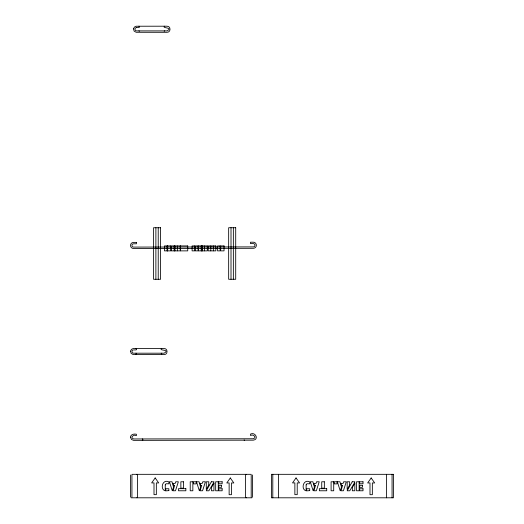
<?xml version="1.0" encoding="UTF-8"?>
<svg xmlns="http://www.w3.org/2000/svg" width="524" height="524" viewBox="0 0 524 524"><rect width="100%" height="100%" fill="white"/><g stroke="black" fill="none" stroke-linecap="round" stroke-linejoin="round"><path stroke-width="0.79" d="M139.508 27.255L139.508 26.554L138.899 26.2M142.882 439.931L142.273 440.343M164.169 31.171L164.726 30.896M161.222 353.438L161.752 353.196M136.279 349.816L136.607 349.023L135.926 348.499M136.319 354.486L135.926 354.604M132.952 350.032C131.314 350.608 131.845 353.294 133.581 353.196L164.097 353.196C170.896 349.207 157.94 350.89 161.746 348.499M136.338 27.621C134.36 27.785 134.57 30.995 136.554 30.896L167.071 30.896C173.791 27.137 161.091 28.466 164.719 26.2M246.221 474.325L245.566 474.98L245.566 497.145L246.221 497.8M136.915 497.8L137.57 497.145L137.57 474.98L136.915 474.325M136.554 27.608L138.899 27.608M170.772 245.926L164.451 245.926L164.451 250.872L170.772 250.872L170.719 245.926M133.581 349.908L135.926 349.908M131.956 474.325L251.193 474.325M131.19 497.8L251.913 497.8M138.899 30.896L139.456 31.171M135.926 353.196L136.456 353.438M161.752 354.604L161.399 354.512M244.544 440.18L244.079 439.99M142.273 438.935L142.875 439.335M392.063 474.325L392.063 497.8M386.43 474.325L386.43 497.8M278.434 474.325L278.434 497.8M272.801 474.325L272.801 497.8M252.607 474.98L252.607 497.145M251.199 474.98L251.199 497.145M233.357 227.717L233.357 279.272M231.012 227.717L231.012 279.272M213.353 245.926L213.353 250.872M210.786 245.926L210.786 250.872M204.432 245.926L204.432 250.872M202.48 245.926L202.48 250.872M202.035 245.926L202.035 250.872M201.445 245.926L201.445 250.872M201.223 245.926L201.223 250.872M177.361 245.926L177.361 250.872M174.97 245.926L174.97 250.872M174.381 245.926L174.381 250.872M174.158 245.926L174.158 250.872M167.673 245.926L167.673 250.872M167.353 245.926L167.353 250.872M167.123 245.926L167.123 250.872M158.228 227.737L158.228 279.285M155.883 227.737L155.883 279.285M131.937 474.98L131.937 497.145M130.528 474.98L130.528 497.145M165.27 484.864L165.243 490.818C159.65 489.429 162.486 478.523 168.892 481.91L168.892 483.803L166.029 483.75L165.27 484.864M306.134 484.864L306.108 490.818C300.514 489.429 303.35 478.523 309.756 481.91L309.756 483.803L306.894 483.75L306.134 484.864M130.528 437.14L131.419 439.459L133.581 440.356L253.315 440.167C259.216 439.498 255.391 431.566 250.492 434.069L250.492 435.477C253.151 433.571 257.363 437.75 253.315 438.758L133.581 438.948C129.539 437.933 133.738 433.767 136.397 435.654L136.391 434.245C134.21 433.669 130.62 434.311 130.528 437.14M133.528 28.853L134.131 31.113L136.155 32.278L167.071 32.305C171.007 32.481 171.007 26.023 167.071 26.2L136.155 26.226L134.393 27.091L133.528 28.853M130.555 351.152L131.157 353.412L133.181 354.578L164.097 354.604C168.034 354.781 168.034 348.322 164.097 348.499L133.181 348.526L131.419 349.397L130.555 351.152M174.636 485.388L173.09 490.778L175.481 490.778L178.35 481.779L175.678 481.779L175.226 483.37L173.038 483.37L173.588 485.388L174.636 485.388M201.701 485.388L200.155 490.778L202.552 490.778L205.415 481.779L202.749 481.779L202.29 483.37L200.103 483.37L200.653 485.388L201.701 485.388M315.5 485.388L313.955 490.778L316.352 490.778L319.214 481.779L316.548 481.779L316.09 483.37L313.902 483.37L314.452 485.388L315.5 485.388M342.565 485.388L341.026 490.778L343.416 490.778L346.279 481.779L343.613 481.779L343.154 483.37L340.973 483.37L341.517 485.388L342.565 485.388M173.536 487.189L172.278 490.778L169.416 481.779L172.029 481.779L173.536 487.189M200.6 487.189L199.343 490.778L196.48 481.779L199.094 481.779L200.6 487.189M314.4 487.189L313.149 490.778L310.28 481.779L312.9 481.779L314.4 487.189M341.465 487.189L340.214 490.778L337.345 481.779L339.965 481.779L341.465 487.189M208.775 485.073L206.292 489.324L206.292 481.779L208.775 481.779L208.775 485.073M213.956 483.239L211.473 487.49L211.473 490.778L213.956 490.778L213.956 483.239M349.646 485.073L347.157 489.324L347.157 481.779L349.646 481.779L349.646 485.073M354.827 483.239L352.338 487.49L352.338 490.778L354.827 490.778L354.827 483.239M211.355 481.779L206.292 490.778L208.906 490.778L213.956 482.159L213.956 481.779L211.355 481.779M352.22 481.779L347.157 490.778L349.777 490.778L354.827 482.159L354.827 481.779L352.22 481.779M155.176 477.94L151.652 482.918L154.004 482.918L154.004 494.656L156.349 494.656L156.349 482.918L158.7 482.918L155.176 477.94M230.305 477.973L226.781 482.958L229.132 482.958L229.132 494.695L231.477 494.695L231.477 482.958L233.828 482.958L230.305 477.973M296.04 477.94L292.523 482.918L294.868 482.918L294.868 494.656L297.219 494.656L297.219 482.918L299.564 482.918L296.04 477.94M371.175 477.973L367.651 482.958L369.996 482.958L369.996 494.695L372.348 494.695L372.348 482.958L374.693 482.958L371.175 477.973M168.839 490.621L165.794 490.87L165.794 488.735L168.839 488.748L168.839 490.621M309.704 490.621L306.658 490.87L306.658 488.735L309.704 488.748L309.704 490.621M136.391 242.383L133.581 242.389A3.052 3.052 0 0 0 130.528 245.442A3.052 3.052 0 0 0 133.581 248.494L253.315 248.304A3.052 3.052 0 0 0 256.367 245.252A3.052 3.052 0 0 0 253.315 242.199L250.492 242.206L250.492 243.614L253.315 243.608A1.644 1.644 0 0 1 254.959 245.252A1.644 1.644 0 0 1 253.315 246.896L133.581 247.086A1.644 1.644 0 0 1 131.937 245.442A1.644 1.644 0 0 1 133.581 243.798L136.397 243.791L136.391 242.383M160.58 227.737L153.532 227.737L153.532 279.285L160.58 279.285L160.58 227.737M235.708 227.717L228.661 227.717L228.661 279.272L235.708 279.272L235.708 227.717M180.23 245.926L171.296 245.926L171.296 250.872L180.23 250.872L180.23 245.926M187.736 245.926L180.374 245.926L180.374 250.872L187.736 250.872L187.736 245.926M194.725 245.926L192.105 245.926L192.105 250.872L194.725 250.872L194.725 245.926M198.072 245.926L195.275 245.926L195.275 250.872L198.072 250.872L198.072 245.926M207.294 245.926L198.36 245.926L198.36 250.872L207.294 250.872L207.294 245.926M215.836 245.926L208.172 245.926L208.172 250.872L215.836 250.872L215.836 245.926M220.152 245.926L217.539 245.926L217.539 250.872L220.152 250.872L220.152 245.926M224.023 245.926L220.702 245.926L220.702 250.872L224.023 250.872L224.023 245.926M393.459 474.325L271.406 474.325L271.393 497.8L393.459 497.8L393.472 474.325M183.479 481.779L180.859 481.779L180.859 488.158L183.479 488.158L183.479 481.779M192.845 481.779L190.225 481.779L190.225 490.778L192.845 490.778L192.845 481.779M196.192 481.779L193.395 481.779L193.395 483.881L196.192 483.881L196.192 481.779M218.272 481.779L215.659 481.779L215.659 490.778L218.272 490.778L218.272 481.779M222.143 481.779L218.822 481.779L218.822 483.776L222.143 483.776L222.143 481.779M324.343 481.779L321.729 481.779L321.729 488.158L324.343 488.158L324.343 481.779M333.709 481.779L331.096 481.779L331.096 490.778L333.709 490.778L333.709 481.779M337.056 481.779L334.26 481.779L334.26 483.881L337.056 483.881L337.056 481.779M359.143 481.779L356.523 481.779L356.523 490.778L359.143 490.778L359.143 481.779M363.014 481.779L359.687 481.779L359.687 483.776L363.014 483.776L363.014 481.779M221.528 485.322L218.822 485.322L218.822 487.32L221.528 487.32L221.528 485.322M362.398 485.322L359.687 485.322L359.687 487.32L362.398 487.32L362.398 485.322M185.856 488.682L178.494 488.682L178.494 490.778L185.856 490.778L185.856 488.682M222.143 488.774L218.822 488.774L218.822 490.778L222.143 490.778L222.143 488.774M326.727 488.682L319.358 488.682L319.358 490.778L326.727 490.778L326.727 488.682M363.014 488.774L359.687 488.774L359.687 490.778L363.014 490.778L363.014 488.774"/></g></svg>
